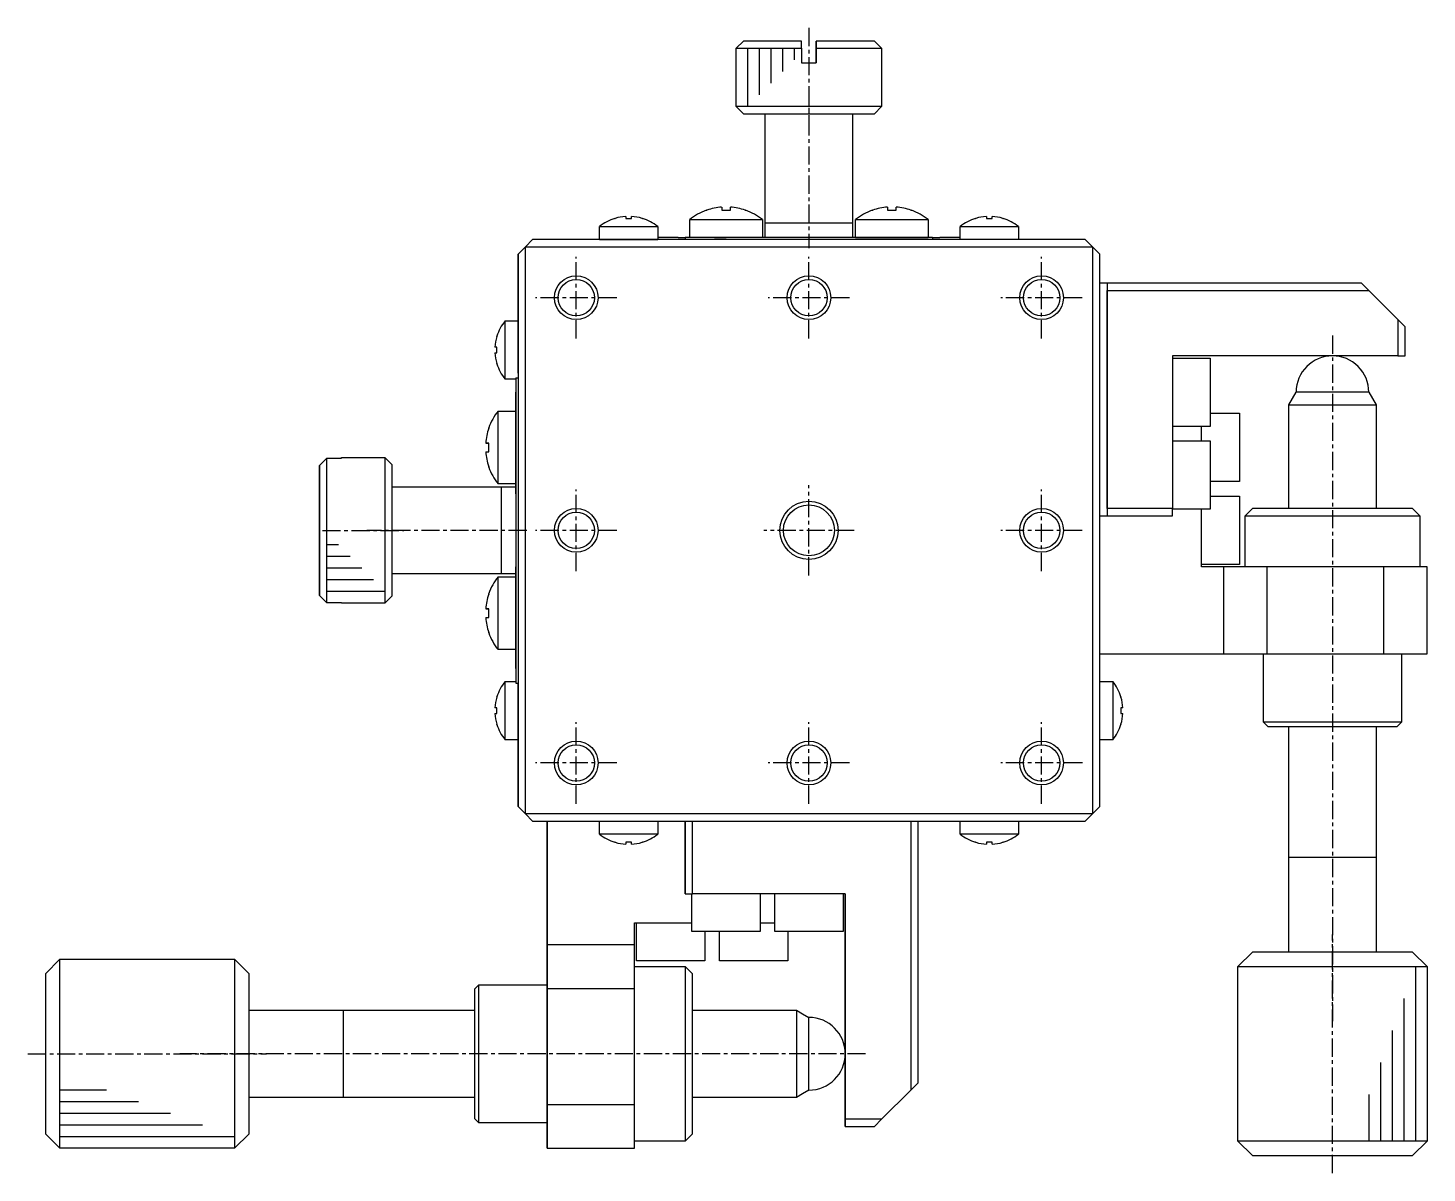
# Model space of a CAD drawing. Extents: x 116 to 287, y -152 to 56.
# Drawn here: x 188.1 to 284.3, y -23.1 to 55.6 of the extents above; entities that cross this region are included whole.
import ezdxf

# ---------------------------------------------------------------- set-up
doc = ezdxf.new("R2010")
doc.units = 0
doc.linetypes.add('CENTER', pattern=[2, 1.25, -0.25, 0.25, -0.25])
doc.layers.get('0').update_dxf_attribs({"linetype": 'CONTINUOUS'})
doc.layers.add('CENTER', color=1, linetype='CENTER')

msp = doc.modelspace()

# ---------------------------------------------------------------- linework, layer by layer
at = {"color": 7, "linetype": 'CONTINUOUS'}
for p, q in [((236.784, 54.214), (237.284, 54.714)), ((236.784, 50.214), (236.784, 54.214)), ((236.784, 54.214), (241.284, 54.214)), ((241.284, 54.714), (237.284, 54.714)), ((241.284, 54.214), (241.284, 54.714)), ((241.284, 54.214), (241.284, 53.214)), ((242.284, 54.214), (242.284, 54.714)), ((242.284, 54.714), (242.284, 54.214)), ((242.284, 54.714), (242.284, 54.714)), ((246.284, 54.714), (242.284, 54.714)), ((242.284, 54.214), (242.284, 53.214)), ((242.284, 53.214), (242.284, 54.214)), ((242.284, 54.214), (246.784, 54.214)), ((246.284, 54.714), (246.784, 54.214)), ((246.784, 54.214), (246.784, 50.214)), ((241.284, 53.214), (242.284, 53.214)), ((237.284, 49.714), (236.784, 50.214)), ((246.784, 50.214), (236.784, 50.214)), ((246.784, 50.214), (246.284, 49.714)), ((237.284, 49.714), (246.284, 49.714)), ((238.784, 42.214), (238.784, 49.714)), ((244.784, 49.714), (244.784, 42.214)), ((235.784, 43.291), (235.784, 43.079)), ((236.384, 43.079), (236.384, 43.291)), ((247.184, 43.291), (247.184, 43.079)), ((247.784, 43.079), (247.784, 43.291)), ((228.434, 42.52), (228.455, 42.52)), ((229.184, 42.652), (229.184, 42.52)), ((229.184, 42.52), (229.584, 42.52)), ((229.584, 42.52), (229.584, 42.652)), ((230.313, 42.52), (230.334, 42.52)), ((233.584, 41.214), (233.584, 42.436)), ((233.584, 42.436), (238.584, 42.436)), ((234.734, 43.079), (234.768, 43.079)), ((235.784, 43.079), (236.384, 43.079)), ((237.4, 43.079), (237.434, 43.079)), ((238.584, 42.436), (238.584, 41.214)), ((244.984, 41.214), (244.984, 42.436)), ((244.984, 42.436), (249.984, 42.436)), ((246.134, 43.079), (246.168, 43.079)), ((247.184, 43.079), (247.784, 43.079)), ((248.8, 43.079), (248.834, 43.079)), ((249.984, 42.436), (249.984, 41.214)), ((253.234, 42.52), (253.255, 42.52)), ((253.984, 42.652), (253.984, 42.52)), ((253.984, 42.52), (254.384, 42.52)), ((254.384, 42.52), (254.384, 42.652)), ((255.113, 42.52), (255.134, 42.52)), ((227.384, 41.962), (231.384, 41.962)), ((227.384, 41.064), (227.384, 41.962)), ((231.384, 41.962), (231.384, 41.064)), ((238.784, 41.214), (238.784, 42.214)), ((238.784, 42.214), (244.784, 42.214)), ((238.784, 42.214), (244.784, 42.214)), ((244.784, 42.214), (244.784, 41.214)), ((252.184, 41.064), (252.184, 41.962)), ((252.184, 41.962), (256.184, 41.962)), ((256.184, 41.962), (256.184, 41.064)), ((221.784, 40.064), (222.284, 40.564)), ((222.284, 40.564), (222.784, 41.064)), ((222.285, 1.564), (222.284, 40.564)), ((222.284, 40.564), (261.284, 40.564)), ((260.784, 41.064), (222.784, 41.064)), ((227.384, 41.064), (231.384, 41.064)), ((228.384, 41.064), (228.384, 41.064)), ((230.384, 41.064), (230.384, 41.064)), ((231.284, 41.064), (231.284, 41.064)), ((231.284, 41.064), (231.284, 41.064)), ((232.284, 41.214), (231.384, 41.214)), ((232.784, 41.214), (232.284, 41.214)), ((232.784, 41.214), (233.284, 41.214)), ((233.284, 41.214), (233.284, 41.064)), ((235.284, 41.214), (233.284, 41.214)), ((233.284, 41.214), (233.284, 41.064)), ((235.284, 41.214), (236.084, 41.214)), ((236.084, 41.214), (235.284, 41.214)), ((248.284, 41.214), (236.084, 41.214)), ((244.984, 41.214), (249.984, 41.214)), ((250.284, 41.214), (248.284, 41.214)), ((250.284, 41.214), (250.284, 41.064)), ((250.284, 41.214), (250.284, 41.064)), ((250.284, 41.214), (250.784, 41.214)), ((251.284, 41.214), (250.784, 41.214)), ((252.184, 41.214), (251.284, 41.214)), ((260.784, 41.064), (261.284, 40.564)), ((261.284, 40.564), (261.784, 40.064)), ((261.284, 40.564), (261.285, 1.564)), ((221.784, 31.864), (221.784, 40.064)), ((221.784, 40.064), (221.785, 2.064)), ((261.785, 2.064), (261.784, 40.064)), ((262.284, 38.064), (261.784, 38.064)), ((279.784, 38.065), (262.284, 38.064)), ((262.284, 38.064), (262.284, 37.564)), ((262.284, 38.064), (262.284, 22.064)), ((262.284, 37.564), (280.284, 37.565)), ((262.284, 22.564), (262.284, 37.564)), ((280.284, 37.565), (279.784, 38.065)), ((280.284, 37.565), (282.284, 35.565)), ((220.886, 31.464), (220.886, 35.464)), ((220.886, 35.464), (221.784, 35.464)), ((282.784, 35.065), (282.284, 35.565)), ((282.284, 35.565), (282.284, 33.065)), ((282.784, 33.065), (282.784, 35.065)), ((220.328, 34.392), (220.328, 34.414)), ((220.328, 34.392), (220.328, 34.414)), ((220.328, 33.664), (220.197, 33.664)), ((220.197, 33.264), (220.328, 33.264)), ((220.328, 33.264), (220.328, 33.664)), ((282.284, 33.065), (266.784, 33.064)), ((266.784, 33.064), (266.784, 22.564)), ((266.784, 32.914), (269.384, 32.915)), ((269.384, 32.915), (269.384, 30.565)), ((282.284, 33.065), (282.784, 33.065)), ((220.328, 32.514), (220.328, 32.535)), ((220.328, 32.514), (220.328, 32.535)), ((221.634, 31.464), (220.886, 31.464)), ((221.634, 31.564), (221.634, 30.564)), ((221.634, 31.564), (221.784, 31.564)), ((221.634, 31.564), (221.634, 29.564)), ((221.634, 30.064), (221.634, 30.564)), ((221.634, 29.564), (221.634, 30.064)), ((269.384, 30.565), (269.384, 28.215)), ((274.784, 29.699), (275.034, 30.132)), ((275.034, 30.132), (275.284, 30.565)), ((280.284, 30.565), (275.284, 30.565)), ((280.284, 30.565), (280.534, 30.132)), ((280.534, 30.132), (280.784, 29.699)), ((220.412, 29.264), (221.634, 29.264)), ((220.412, 24.264), (220.412, 29.264)), ((221.634, 28.064), (221.634, 29.714)), ((221.634, 28.064), (221.634, 29.714)), ((221.634, 29.564), (221.634, 29.264)), ((221.634, 29.564), (221.635, 12.564)), ((269.384, 29.115), (271.384, 29.115)), ((271.384, 29.115), (271.384, 26.765)), ((274.784, 22.565), (274.784, 29.699)), ((274.784, 29.699), (280.784, 29.699)), ((280.784, 29.699), (280.784, 22.565)), ((219.769, 28.08), (219.769, 28.114)), ((219.769, 28.08), (219.769, 28.114)), ((221.634, 28.064), (221.634, 24.064)), ((221.634, 23.569), (221.634, 28.064)), ((269.384, 28.215), (266.784, 28.214)), ((268.784, 27.215), (268.784, 28.215)), ((219.769, 27.064), (219.557, 27.064)), ((219.557, 27.064), (219.769, 27.064)), ((219.769, 26.464), (219.769, 27.064)), ((266.784, 27.214), (269.384, 27.215)), ((269.384, 27.215), (269.384, 24.865)), ((208.634, 26.038), (208.134, 25.535)), ((208.634, 26.038), (209.634, 26.038)), ((208.634, 16.088), (208.634, 26.038)), ((209.634, 26.038), (209.634, 26.063)), ((209.634, 26.038), (209.634, 26.063)), ((209.634, 26.063), (212.634, 26.063)), ((212.634, 26.063), (213.134, 25.563)), ((212.634, 26.063), (212.634, 16.063)), ((219.557, 26.464), (219.769, 26.464)), ((271.384, 26.765), (271.384, 24.415)), ((208.134, 25.535), (208.134, 16.591)), ((208.134, 16.591), (208.134, 25.535)), ((213.134, 16.563), (213.134, 25.563)), ((219.769, 25.414), (219.769, 25.447)), ((219.769, 25.414), (219.769, 25.447)), ((213.134, 24.063), (220.634, 24.064)), ((221.634, 24.264), (220.412, 24.264)), ((220.634, 24.064), (221.634, 24.064)), ((220.634, 21.064), (220.634, 24.064)), ((220.634, 21.064), (220.634, 24.064)), ((221.634, 24.064), (221.634, 24.264)), ((269.384, 24.865), (269.384, 22.515)), ((271.384, 24.415), (269.384, 24.415)), ((269.384, 23.415), (271.384, 23.415)), ((271.384, 23.415), (271.384, 21.065)), ((262.284, 22.564), (262.284, 22.064)), ((266.784, 22.564), (262.284, 22.564)), ((266.784, 22.064), (266.784, 22.564)), ((269.384, 22.515), (266.784, 22.514)), ((268.784, 18.565), (268.784, 22.515)), ((271.784, 22.065), (272.284, 22.565)), ((283.284, 22.565), (272.284, 22.565)), ((283.284, 22.565), (283.784, 22.065)), ((261.784, 22.064), (262.284, 22.064)), ((262.284, 22.064), (266.784, 22.064)), ((271.784, 18.565), (271.784, 22.065)), ((271.784, 22.065), (283.784, 22.065)), ((283.784, 22.065), (283.784, 18.565)), ((220.634, 18.064), (220.634, 21.064)), ((220.634, 18.064), (220.634, 21.064)), ((271.384, 21.065), (271.384, 18.715)), ((221.635, 14.064), (221.634, 18.558)), ((271.384, 18.715), (268.784, 18.714)), ((270.284, 18.565), (268.784, 18.565)), ((273.284, 18.565), (270.284, 18.565)), ((270.284, 18.565), (270.285, 12.565)), ((270.284, 18.565), (270.285, 12.565)), ((281.284, 18.565), (273.284, 18.565)), ((273.285, 12.565), (273.284, 18.565)), ((284.284, 18.565), (281.284, 18.565)), ((281.284, 18.565), (281.285, 12.565)), ((284.285, 12.565), (284.284, 18.565)), ((220.634, 18.064), (213.134, 18.063)), ((220.412, 17.864), (221.634, 17.864)), ((220.412, 12.864), (220.412, 17.864)), ((221.634, 18.064), (220.634, 18.064)), ((221.634, 16.664), (221.634, 18.064)), ((221.634, 18.064), (221.635, 14.064)), ((221.634, 12.864), (221.634, 17.864)), ((208.134, 16.591), (208.634, 16.088)), ((213.134, 16.563), (212.634, 16.063)), ((219.769, 16.68), (219.769, 16.714)), ((219.769, 16.68), (219.769, 16.714)), ((221.634, 16.864), (221.634, 16.664)), ((221.634, 16.864), (221.635, 13.864)), ((221.634, 16.664), (221.634, 16.664)), ((209.634, 16.088), (208.634, 16.088)), ((209.634, 16.063), (209.634, 16.088)), ((209.634, 16.063), (209.634, 16.088)), ((212.634, 16.063), (209.634, 16.063)), ((219.769, 15.664), (219.557, 15.664)), ((219.557, 15.664), (219.769, 15.664)), ((219.769, 15.064), (219.769, 15.664)), ((219.557, 15.064), (219.769, 15.064)), ((219.769, 14.014), (219.769, 14.047)), ((219.769, 14.014), (219.769, 14.047)), ((221.635, 14.064), (221.634, 14.064)), ((221.635, 12.414), (221.635, 14.064)), ((221.635, 14.064), (221.635, 12.564)), ((221.635, 12.414), (221.635, 14.064)), ((221.635, 14.064), (221.635, 13.864)), ((221.634, 12.864), (220.412, 12.864)), ((221.635, 12.064), (221.635, 12.564)), ((221.635, 12.564), (221.635, 10.564)), ((261.785, 12.564), (270.285, 12.565)), ((270.285, 12.565), (273.285, 12.565)), ((273.035, 7.865), (273.035, 12.565)), ((273.285, 12.565), (281.285, 12.565)), ((281.285, 12.565), (284.285, 12.565)), ((282.535, 12.565), (282.535, 7.865)), ((221.635, 11.564), (221.635, 12.064)), ((221.635, 11.564), (221.635, 10.564)), ((220.886, 10.664), (221.635, 10.664)), ((220.886, 6.664), (220.886, 10.664)), ((261.785, 10.664), (262.682, 10.664)), ((262.682, 10.664), (262.682, 8.664)), ((221.635, 10.564), (221.785, 10.564)), ((221.784, 6.664), (221.784, 10.564)), ((221.784, 9.664), (221.785, 9.664)), ((221.785, 2.064), (221.785, 10.564)), ((220.328, 8.864), (220.197, 8.864)), ((220.328, 9.592), (220.328, 9.614)), ((220.328, 9.592), (220.328, 9.614)), ((220.328, 8.464), (220.328, 8.864)), ((262.682, 8.664), (262.682, 6.664)), ((263.24, 9.614), (263.24, 9.593)), ((263.24, 9.614), (263.24, 9.593)), ((263.24, 8.864), (263.24, 8.464)), ((263.372, 8.864), (263.24, 8.864)), ((220.197, 8.464), (220.328, 8.464)), ((220.328, 7.714), (220.328, 7.735)), ((220.328, 7.714), (220.328, 7.735)), ((263.24, 8.464), (263.372, 8.464)), ((263.24, 7.736), (263.24, 7.714)), ((263.24, 7.736), (263.24, 7.714)), ((273.335, 7.565), (273.035, 7.865)), ((282.535, 7.865), (273.035, 7.865)), ((282.535, 7.865), (282.235, 7.565)), ((221.785, 7.664), (221.784, 7.664)), ((273.335, 7.565), (282.235, 7.565)), ((274.785, -1.435), (274.785, 7.565)), ((280.785, 7.565), (280.785, -1.435)), ((221.784, 6.664), (220.886, 6.664)), ((262.682, 6.664), (261.785, 6.664)), ((222.285, 1.564), (221.785, 2.064)), ((261.785, 2.064), (261.285, 1.564)), ((222.785, 1.064), (222.285, 1.564)), ((261.285, 1.564), (222.285, 1.564)), ((222.785, 1.064), (240.285, 1.064)), ((223.785, 1.064), (223.785, -7.436)), ((223.785, -7.436), (223.785, 1.064)), ((227.385, 0.166), (227.385, 1.064)), ((231.385, 1.064), (231.385, 0.166)), ((233.285, 0.564), (233.285, 1.064)), ((233.285, 1.064), (233.285, -3.936)), ((233.785, -3.936), (233.785, 1.064)), ((240.285, 1.064), (240.485, 1.064)), ((240.485, 1.064), (243.085, 1.064)), ((243.085, 1.064), (243.285, 1.064)), ((243.285, 1.064), (246.185, 1.064)), ((246.185, 1.064), (248.785, 1.064)), ((248.785, 1.064), (260.785, 1.064)), ((248.785, 1.064), (248.785, -17.436)), ((249.285, -16.936), (249.285, 1.064)), ((252.185, 0.166), (252.185, 1.064)), ((256.185, 1.064), (256.185, 0.166)), ((261.285, 1.564), (260.785, 1.064)), ((231.385, 0.166), (227.385, 0.166)), ((233.285, -3.936), (233.285, 0.564)), ((256.185, 0.166), (252.185, 0.166)), ((228.456, -0.392), (228.435, -0.392)), ((229.185, -0.392), (229.185, -0.523)), ((229.585, -0.392), (229.185, -0.392)), ((229.585, -0.523), (229.585, -0.392)), ((230.335, -0.391), (230.313, -0.391)), ((253.256, -0.392), (253.235, -0.392)), ((253.985, -0.392), (253.985, -0.523)), ((254.385, -0.392), (253.985, -0.392)), ((254.385, -0.523), (254.385, -0.392)), ((255.135, -0.391), (255.113, -0.391)), ((274.785, -1.435), (274.785, -1.43)), ((274.785, -1.44), (274.785, -1.435)), ((274.785, -7.935), (274.785, -1.435)), ((280.785, -1.435), (274.785, -1.435)), ((280.785, -1.43), (280.785, -1.435)), ((280.785, -1.435), (280.785, -1.44)), ((280.785, -1.435), (280.785, -7.935)), ((233.285, -3.936), (233.785, -3.936)), ((233.735, -6.536), (233.735, -3.936)), ((244.285, -3.936), (233.785, -3.936)), ((238.435, -3.936), (238.435, -6.536)), ((239.435, -6.536), (239.435, -3.936)), ((244.135, -3.936), (244.135, -6.536)), ((244.285, -3.936), (244.285, -14.936)), ((244.285, -19.436), (244.285, -3.936)), ((229.785, -7.436), (229.785, -5.936)), ((229.785, -5.936), (233.735, -5.936)), ((229.935, -8.536), (229.935, -5.936)), ((238.435, -6.536), (233.735, -6.536)), ((234.635, -6.536), (234.635, -8.536)), ((235.635, -8.536), (235.635, -6.536)), ((238.435, -5.936), (239.435, -5.936)), ((244.135, -6.536), (239.435, -6.536)), ((240.335, -6.536), (240.335, -8.536)), ((223.785, -10.186), (223.785, -7.436)), ((223.785, -7.436), (223.785, -10.436)), ((229.785, -7.436), (223.785, -7.436)), ((229.785, -10.436), (229.785, -7.436)), ((189.285, -9.437), (190.285, -8.437)), ((190.285, -8.437), (190.285, -8.437)), ((190.285, -21.437), (190.285, -8.437)), ((190.285, -8.437), (202.285, -8.437)), ((202.285, -8.437), (203.285, -9.437)), ((202.285, -8.437), (202.285, -21.437)), ((234.635, -8.536), (229.935, -8.536)), ((240.335, -8.536), (235.635, -8.536)), ((271.285, -8.935), (272.285, -7.935)), ((283.285, -7.935), (272.285, -7.935)), ((283.285, -7.935), (284.285, -8.935)), ((189.285, -9.437), (189.285, -20.437)), ((189.285, -9.437), (189.285, -20.437)), ((203.285, -20.437), (203.285, -9.437)), ((229.785, -8.936), (233.285, -8.936)), ((233.285, -8.936), (233.785, -9.436)), ((233.285, -8.936), (233.285, -20.936)), ((233.785, -20.436), (233.785, -9.436)), ((271.285, -8.935), (284.285, -8.935)), ((271.285, -20.935), (271.285, -8.935)), ((284.285, -8.935), (284.285, -20.935)), ((218.785, -10.486), (219.085, -10.186)), ((218.785, -10.486), (218.785, -11.936)), ((218.785, -10.486), (218.785, -19.386)), ((219.085, -19.686), (219.085, -10.186)), ((219.085, -10.186), (223.785, -10.186)), ((223.785, -19.686), (223.785, -10.186)), ((223.785, -10.436), (229.785, -10.436)), ((223.785, -10.436), (223.785, -18.436)), ((229.785, -18.436), (229.785, -10.436)), ((203.285, -11.937), (209.785, -11.937)), ((209.78, -11.937), (209.785, -11.937)), ((209.785, -11.937), (218.785, -11.936)), ((209.785, -11.937), (209.79, -11.937)), ((209.785, -17.936), (209.785, -11.937)), ((233.785, -11.936), (240.919, -11.936)), ((240.919, -11.936), (241.352, -12.186)), ((240.919, -11.936), (240.919, -17.936)), ((241.352, -12.186), (241.785, -12.436)), ((241.785, -17.436), (241.785, -12.436)), ((244.285, -14.936), (244.285, -19.436)), ((248.785, -17.436), (249.285, -16.936)), ((209.785, -17.937), (203.285, -17.937)), ((209.785, -17.937), (209.78, -17.937)), ((209.785, -17.937), (209.785, -17.936)), ((218.785, -17.936), (209.785, -17.937)), ((209.79, -17.937), (209.785, -17.937)), ((218.785, -17.936), (218.785, -19.386)), ((240.919, -17.936), (233.785, -17.936)), ((241.352, -17.686), (240.919, -17.936)), ((241.785, -17.436), (241.352, -17.686)), ((248.785, -17.436), (246.785, -19.436)), ((223.785, -18.436), (223.785, -21.436)), ((229.785, -18.436), (223.785, -18.436)), ((229.785, -21.436), (229.785, -18.436)), ((219.085, -19.686), (218.785, -19.386)), ((223.785, -19.686), (219.085, -19.686)), ((223.785, -21.436), (223.785, -19.686)), ((244.285, -19.936), (244.285, -19.436)), ((244.285, -19.436), (244.285, -19.936)), ((246.785, -19.436), (244.285, -19.436)), ((244.285, -19.936), (246.285, -19.936)), ((246.285, -19.936), (246.785, -19.436)), ((190.285, -21.437), (189.285, -20.437)), ((203.285, -20.437), (202.285, -21.437)), ((233.285, -20.936), (229.785, -20.936)), ((233.785, -20.436), (233.285, -20.936)), ((271.285, -20.935), (271.285, -20.935)), ((272.285, -21.935), (271.285, -20.935)), ((284.285, -20.935), (271.285, -20.935)), ((284.285, -20.935), (283.285, -21.935)), ((202.285, -21.437), (190.285, -21.437)), ((223.785, -21.436), (229.785, -21.436)), ((272.285, -21.935), (283.285, -21.935)), ((272.285, -21.935), (283.285, -21.935))]:
    msp.add_line(p, q, dxfattribs=at)
at = {"color": 3, "linetype": 'CONTINUOUS'}
for p, q in [((237.584, 50.214), (237.584, 54.214)), ((238.384, 51.014), (238.384, 54.214)), ((239.184, 51.814), (239.184, 54.214)), ((239.984, 52.614), (239.984, 54.214)), ((240.784, 53.414), (240.784, 54.214)), ((209.434, 20.063), (208.634, 20.063)), ((210.234, 19.263), (208.634, 19.263)), ((211.034, 18.463), (208.634, 18.463)), ((211.834, 17.663), (208.634, 17.663)), ((212.634, 16.863), (208.634, 16.863)), ((283.485, -8.935), (283.485, -20.935)), ((282.685, -11.133), (282.685, -20.935)), ((281.885, -13.331), (281.885, -20.935)), ((281.085, -15.529), (281.085, -20.935)), ((193.494, -17.437), (190.285, -17.437)), ((195.692, -18.237), (190.285, -18.237)), ((280.285, -17.727), (280.285, -20.935)), ((197.889, -19.037), (190.285, -19.037)), ((200.087, -19.837), (190.285, -19.837)), ((202.285, -20.637), (190.285, -20.637))]:
    msp.add_line(p, q, dxfattribs=at)
for centre in [(225.784, 37.064), (241.784, 37.064), (257.784, 37.064), (225.784, 21.064), (257.784, 21.064), (225.785, 5.064), (241.785, 5.064), (257.785, 5.064)]:
    msp.add_circle(centre, 1.5, dxfattribs=at)
at = {"color": 7, "linetype": 'CONTINUOUS'}
for centre, radius in [((225.784, 37.064), 1.25), ((241.784, 37.064), 1.25), ((257.784, 37.064), 1.25), ((225.784, 21.064), 1.25), ((241.784, 21.064), 2), ((241.784, 21.064), 1.75), ((257.784, 21.064), 1.25), ((225.785, 5.064), 1.25), ((241.785, 5.064), 1.25), ((257.785, 5.064), 1.25)]:
    msp.add_circle(centre, radius, dxfattribs=at)
for centre, radius, start, end in [((236.084, 39.314), 3.989, 94.31448, 109.26929), ((236.084, 39.314), 3.989, 70.73289, 85.6877), ((247.484, 39.314), 3.989, 94.31448, 109.26929), ((247.484, 39.314), 3.989, 70.73289, 85.6877), ((229.384, 39.464), 3.2, 107.27109, 128.68328), ((229.384, 39.464), 3.194, 93.59144, 106.90635), ((229.384, 39.464), 3.194, 73.09583, 86.41074), ((229.384, 39.464), 3.2, 51.3189, 72.73108), ((236.084, 39.314), 4, 109.72572, 128.68328), ((236.084, 39.314), 4, 51.3189, 70.27646), ((247.484, 39.314), 4, 109.72572, 128.68328), ((247.484, 39.314), 4, 51.3189, 70.27646), ((254.184, 39.464), 3.2, 107.27109, 128.68328), ((254.184, 39.464), 3.194, 93.59144, 106.90635), ((254.184, 39.464), 3.194, 73.09583, 86.41074), ((254.184, 39.464), 3.2, 51.3189, 72.73108), ((223.384, 33.464), 3.2, 141.3189, 162.73108), ((223.384, 33.464), 3.194, 163.09583, 176.41074), ((223.384, 33.464), 3.194, 183.59144, 196.90635), ((277.784, 30.565), 2.5, 90.00109, 180.00109), ((277.784, 30.565), 2.5, 0.00109, 90.00109), ((223.384, 33.464), 3.2, 197.27109, 218.68328), ((223.534, 26.764), 4, 141.3189, 160.27645), ((223.534, 26.764), 3.989, 160.73289, 175.68769), ((223.534, 26.764), 3.989, 184.31448, 199.26929), ((223.534, 26.764), 4, 199.72572, 218.68328), ((223.534, 15.364), 4, 141.3189, 160.27645), ((223.534, 15.364), 3.989, 160.73289, 175.68769), ((223.534, 15.364), 3.989, 184.31448, 199.26929), ((223.534, 15.364), 4, 199.72572, 218.68328), ((223.384, 8.664), 3.2, 141.3189, 162.73108), ((260.184, 8.664), 3.2, 17.27109, 38.68328), ((223.384, 8.664), 3.194, 163.09583, 176.41074), ((260.184, 8.664), 3.194, 3.59144, 16.90635), ((223.384, 8.664), 3.194, 183.59144, 196.90635), ((223.384, 8.664), 3.2, 197.27109, 218.68328), ((260.184, 8.664), 3.2, 321.3189, 342.73108), ((260.184, 8.664), 3.194, 343.09583, 356.41074), ((229.385, 2.664), 3.2, 231.3189, 252.73108), ((229.385, 2.664), 3.2, 287.27109, 308.68328), ((254.185, 2.664), 3.2, 231.3189, 252.73108), ((254.185, 2.664), 3.2, 287.27109, 308.68328), ((229.385, 2.664), 3.194, 253.09583, 266.41074), ((229.385, 2.664), 3.194, 273.59144, 286.90635), ((254.185, 2.664), 3.194, 253.09583, 266.41074), ((254.185, 2.664), 3.194, 273.59144, 286.90635), ((241.785, -14.936), 2.5, 270.00109, 90.00109)]:
    msp.add_arc(centre, radius, start, end, dxfattribs=at)
msp.add_point((244.285, -14.936), dxfattribs=at)
at = {"layer": 'CENTER', "color": 1, "linetype": 'CENTER'}
for p, q in [((241.784, 55.614), (241.784, 48.814)), ((241.784, 51.464), (241.784, 40.464)), ((225.784, 34.264), (225.784, 39.864)), ((241.784, 34.264), (241.784, 39.864)), ((257.784, 34.264), (257.784, 39.864)), ((228.584, 37.064), (222.984, 37.064)), ((244.584, 37.064), (238.984, 37.064)), ((260.584, 37.064), (254.984, 37.064)), ((277.784, 34.462), (277.785, -12.699)), ((241.784, 17.964), (241.784, 24.164)), ((225.784, 18.264), (225.784, 23.864)), ((257.784, 18.264), (257.784, 23.864)), ((208.334, 21.063), (213.934, 21.063)), ((222.384, 21.064), (211.384, 21.063)), ((228.584, 21.064), (222.984, 21.064)), ((244.884, 21.064), (238.684, 21.064)), ((260.584, 21.064), (254.984, 21.064)), ((225.785, 2.264), (225.785, 7.864)), ((241.785, 2.264), (241.785, 7.864)), ((257.785, 2.264), (257.785, 7.864)), ((228.585, 5.064), (222.985, 5.064)), ((244.585, 5.064), (238.985, 5.064)), ((260.585, 5.064), (254.985, 5.064)), ((277.785, -23.135), (277.785, -6.735)), ((188.085, -14.937), (204.485, -14.937)), ((245.682, -14.936), (198.522, -14.937))]:
    msp.add_line(p, q, dxfattribs=at)

doc.saveas('drawing.dxf')
